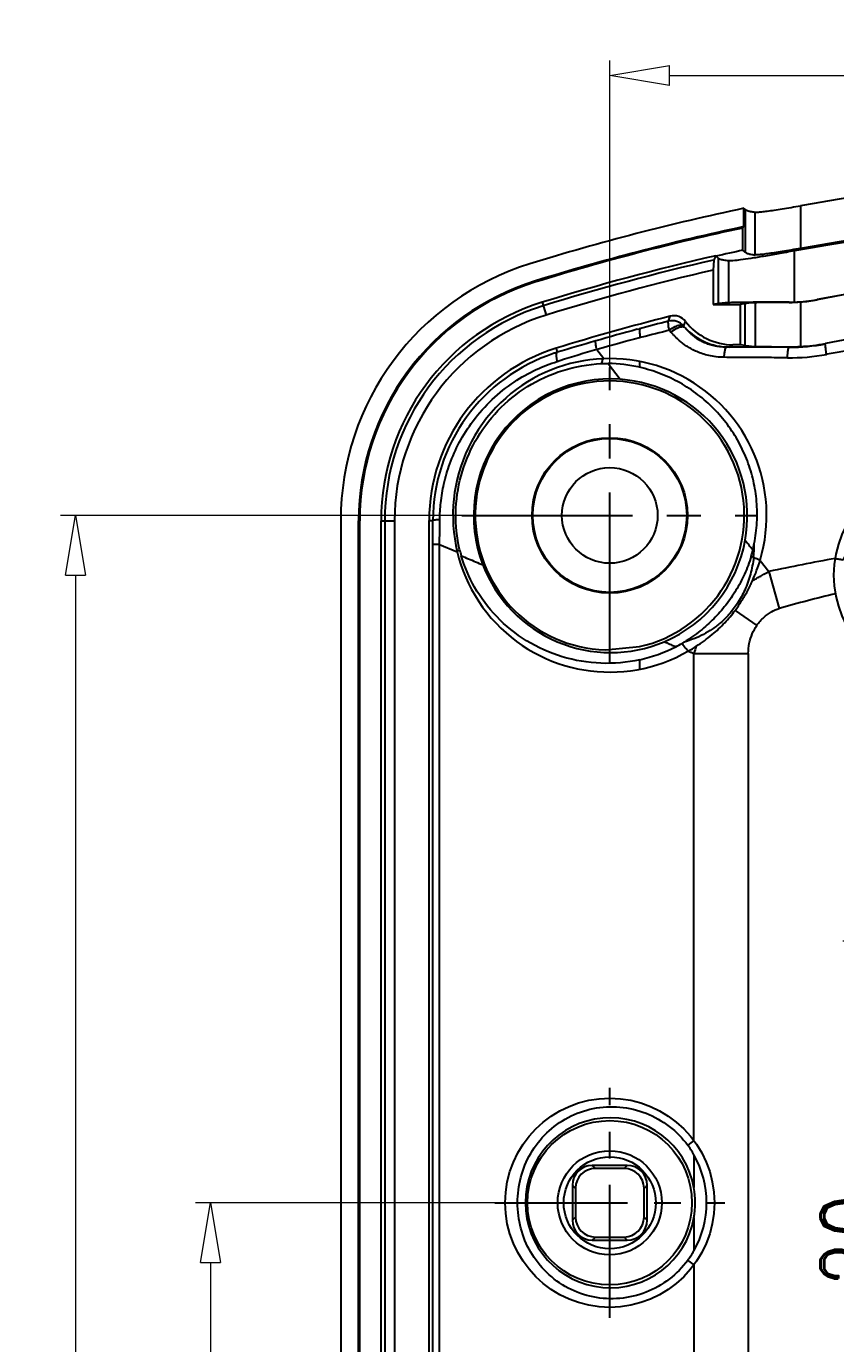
# Model space of a CAD drawing. Header units: millimetres. Extents: x 4688 to 5146, y 1130 to 1448.
# Drawn here: x 4951.2 to 4978.27, y 1354.58 to 1398.66 of the extents above; entities that cross this region are included whole.
import ezdxf

# ---------------------------------------------------------------- set-up
doc = ezdxf.new("R2010")
doc.units = ezdxf.units.MM
doc.linetypes.add('CENTER', pattern=[50.8, 31.75, -6.35, 6.35, -6.35])
doc.layers.add('dim', color=82, linetype='Continuous', lineweight=9)
doc.styles.add('ROMAND', font='romand.shx', dxfattribs={"width": 0.75, "bigfont": 'gbcbig.shx'})
doc.dimstyles.new('YanXiu', dxfattribs={"dimtxt": 2.5, "dimasz": 2.2, "dimexe": 1, "dimexo": 0, "dimgap": 0.66, "dimtad": 0, "dimzin": 9, "dimdsep": 46, "dimtxsty": 'ROMAND', "dimblk": 'CLOSEDBLANK', "dimcen": 0, "dimclrd": 3, "dimclre": 3, "dimclrt": 7, "dimazin": 2, "dimtfac": 1, "dimtofl": 0, "dimtmove": 0, "dimatfit": 3, "dimldrblk": 'CLOSEDBLANK', "dimfxl": 1, "dimlwd": 5, "dimlwe": 5, "dimarcsym": 0})

# ---------------------------------------------------------------- blocks, each defined once
blk = doc.blocks.new('_ClosedBlank')
at = {"color": 0, "linetype": 'ByBlock', "lineweight": -2}
for p, q in [((-1, 0.167), (0, 0)), ((-1, 0.167), (-1, -0.167)), ((0, 0), (-1, -0.167))]:
    blk.add_line(p, q, dxfattribs=at)
blk = doc.blocks.new('*D23')
at = {"layer": 'Defpoints', "color": 0, "transparency": 16777216}
for p in [(4966.867, 1359.298), (4957.364, 1269.298), (4966.867, 1269.298)]:
    blk.add_point(p, dxfattribs=at)
at = {"layer": 'dim', "color": 3, "lineweight": 5, "transparency": 16777216}
for p, q in [((4966.867, 1359.298), (4956.864, 1359.298)), ((4957.364, 1357.298), (4957.364, 1316.316)), ((4957.364, 1271.298), (4957.364, 1312.281)), ((4966.867, 1269.298), (4956.864, 1269.298))]:
    blk.add_line(p, q, dxfattribs=at)
at = {"layer": 'dim', "color": 3, "lineweight": 5, "transparency": 16777216, "xscale": 2, "yscale": 2, "zscale": 2}
for p, rotation in [((4957.364, 1359.298), 90), ((4957.364, 1269.298), 270)]:
    blk.add_blockref('_ClosedBlank', p, dxfattribs=dict(at, rotation=rotation))
at = {"layer": 'dim', "color": 7, "transparency": 16777216, "insert": (4957.364, 1314.298), "char_height": 2.5, "attachment_point": 5, "rotation": 90, "style": 'ROMAND'}
blk.add_mtext('90', dxfattribs=at)
blk = doc.blocks.new('*D24')
at = {"layer": 'Defpoints', "color": 0, "transparency": 16777216}
for p in [(4952.843, 1382.298), (4965.767, 1382.298), (4965.767, 1246.298)]:
    blk.add_point(p, dxfattribs=at)
at = {"layer": 'dim', "color": 3, "lineweight": 5, "transparency": 16777216}
for p, q in [((4965.767, 1382.298), (4952.343, 1382.298)), ((4952.843, 1380.298), (4952.843, 1317.075)), ((4952.843, 1248.298), (4952.843, 1311.522)), ((4965.767, 1246.298), (4952.343, 1246.298))]:
    blk.add_line(p, q, dxfattribs=at)
at = {"layer": 'dim', "color": 3, "lineweight": 5, "transparency": 16777216, "xscale": 2, "yscale": 2, "zscale": 2}
for p, rotation in [((4952.843, 1382.298), 90), ((4952.843, 1246.298), 270)]:
    blk.add_blockref('_ClosedBlank', p, dxfattribs=dict(at, rotation=rotation))
at = {"layer": 'dim', "color": 7, "transparency": 16777216, "insert": (4952.843, 1314.298), "char_height": 2.5, "attachment_point": 5, "rotation": 90, "style": 'ROMAND'}
blk.add_mtext('136', dxfattribs=at)
blk = doc.blocks.new('*D27')
at = {"layer": 'Defpoints', "color": 0, "transparency": 16777216}
for p in [(4979.017, 1368.048), (4981.85, 1368.048), (4984.638, 1348.048)]:
    blk.add_point(p, dxfattribs=at)
at = {"layer": 'dim', "color": 3, "lineweight": 5, "transparency": 16777216}
for p, q in [((4981.85, 1368.048), (4978.518, 1368.048)), ((4979.017, 1366.048), (4979.017, 1360.066)), ((4979.017, 1350.048), (4979.017, 1356.031)), ((4984.638, 1348.048), (4978.518, 1348.048))]:
    blk.add_line(p, q, dxfattribs=at)
at = {"layer": 'dim', "color": 3, "lineweight": 5, "transparency": 16777216, "xscale": 2, "yscale": 2, "zscale": 2}
for p, rotation in [((4979.017, 1368.048), 90), ((4979.017, 1348.048), 270)]:
    blk.add_blockref('_ClosedBlank', p, dxfattribs=dict(at, rotation=rotation))
at = {"layer": 'dim', "color": 7, "transparency": 16777216, "insert": (4979.017, 1358.048), "char_height": 2.5, "attachment_point": 5, "rotation": 90, "style": 'ROMAND'}
blk.add_mtext('20', dxfattribs=at)
blk = doc.blocks.new('*D30')
at = {"layer": 'Defpoints', "color": 0, "transparency": 16777216}
for p in [(5012.717, 1397.024), (4970.717, 1387.248), (5012.717, 1387.248)]:
    blk.add_point(p, dxfattribs=at)
at = {"layer": 'dim', "color": 3, "lineweight": 5, "transparency": 16777216}
for p, q in [((4970.717, 1387.248), (4970.717, 1397.523)), ((5012.717, 1387.248), (5012.717, 1397.523)), ((4972.717, 1397.024), (4989.7, 1397.024)), ((5010.717, 1397.024), (4993.735, 1397.024))]:
    blk.add_line(p, q, dxfattribs=at)
at = {"layer": 'dim', "color": 3, "lineweight": 5, "transparency": 16777216, "xscale": 2, "yscale": 2, "zscale": 2, "rotation": 180}
blk.add_blockref('_ClosedBlank', (4970.717, 1397.024), dxfattribs=at)
at = {"layer": 'dim', "color": 3, "lineweight": 5, "transparency": 16777216, "xscale": 2, "yscale": 2, "zscale": 2}
blk.add_blockref('_ClosedBlank', (5012.717, 1397.024), dxfattribs=at)
at = {"layer": 'dim', "color": 7, "transparency": 16777216, "insert": (4991.717, 1397.024), "char_height": 2.5, "attachment_point": 5, "style": 'ROMAND'}
blk.add_mtext('42', dxfattribs=at)

msp = doc.modelspace()

# ---------------------------------------------------------------- linework, layer by layer
at = {"color": 7, "linetype": 'Continuous'}
for p, q in [((4975.204, 1391.962), (4975.204, 1392.576)), ((4975.204, 1392.576), (4975.251, 1392.537)), ((4975.251, 1392.537), (4975.251, 1391.104)), ((4977.098, 1392.662), (4977.098, 1391.235)), ((4975.577, 1391.017), (4975.577, 1392.449)), ((4975.204, 1391.962), (4975.167, 1391.917)), ((4975.167, 1391.172), (4975.167, 1391.917)), ((4974.193, 1390.845), (4974.177, 1390.507)), ((4974.353, 1389.388), (4974.353, 1390.903)), ((4974.69, 1390.816), (4974.69, 1389.415)), ((4975.251, 1391.104), (4975.167, 1391.172)), ((4976.896, 1389.438), (4976.896, 1391.15)), ((4974.177, 1390.507), (4974.177, 1389.359)), ((4968.233, 1390.146), (4968.244, 1390.111)), ((4968.455, 1389.43), (4968.587, 1389.001)), ((4976.721, 1389.426), (4976.721, 1389.435)), ((4977.098, 1389.441), (4977.098, 1387.952)), ((4977.655, 1389.515), (4977.654, 1389.523)), ((4974.353, 1389.388), (4974.177, 1389.359)), ((4974.177, 1389.359), (4975.078, 1389.359)), ((4975.251, 1389.388), (4975.078, 1389.359)), ((4975.078, 1389.359), (4975.078, 1388.009)), ((4975.251, 1387.98), (4975.251, 1389.388)), ((4975.577, 1389.413), (4975.577, 1387.955)), ((4971.639, 1388.526), (4971.717, 1388.547)), ((4972.68, 1388.798), (4972.736, 1388.966)), ((4971.792, 1388.26), (4971.717, 1388.24)), ((4968.921, 1387.89), (4968.962, 1387.757)), ((4970.281, 1387.849), (4970.328, 1387.863)), ((4970.281, 1387.849), (4970.513, 1387.544)), ((4976.721, 1387.926), (4974.621, 1387.929)), ((4975.078, 1388.009), (4974.838, 1388.009)), ((4975.251, 1387.98), (4975.078, 1388.009)), ((4976.721, 1387.942), (4976.721, 1387.926)), ((4977.929, 1388.051), (4977.931, 1388.038)), ((4977.992, 1387.692), (4977.969, 1387.688)), ((4968.96, 1387.449), (4969.049, 1387.477)), ((4970.661, 1387.38), (4971.064, 1386.853)), ((4971.717, 1387.452), (4971.717, 1387.254)), ((4961.717, 1382.131), (4961.717, 1246.466)), ((4962.317, 1246.475), (4962.317, 1382.122)), ((4962.317, 1382.122), (4962.354, 1382.122)), ((4962.354, 1246.475), (4962.354, 1382.122)), ((4963.067, 1246.475), (4963.067, 1382.122)), ((4963.067, 1382.122), (4963.516, 1382.122)), ((4963.19, 1382.122), (4963.19, 1246.475)), ((4963.516, 1382.122), (4963.516, 1246.475)), ((4964.675, 1246.466), (4964.675, 1382.131)), ((4964.675, 1382.131), (4964.802, 1382.131)), ((4964.803, 1381.328), (4964.802, 1382.131)), ((4964.803, 1247.269), (4964.803, 1381.328)), ((4965.025, 1381.328), (4964.803, 1381.328)), ((4965.025, 1247.269), (4965.025, 1381.328)), ((4965.025, 1381.328), (4965.611, 1381.076)), ((4965.611, 1381.076), (4965.695, 1381.158)), ((4975.53, 1380.891), (4975.446, 1380.928)), ((4975.747, 1380.795), (4976.043, 1380.421)), ((4976.043, 1380.421), (4976.388, 1379.186)), ((4974.912, 1379.121), (4975.637, 1378.619)), ((4970.572, 1377.801), (4971.717, 1377.911)), ((4973.532, 1361.379), (4973.532, 1377.679)), ((4973.532, 1377.679), (4975.351, 1377.679)), ((4975.351, 1377.678), (4975.351, 1250.918)), ((4971.717, 1377.47), (4971.717, 1377.145)), ((4973.532, 1361.379), (4973.324, 1361.226)), ((4973.532, 1360.907), (4973.532, 1359.804)), ((4970.132, 1360.548), (4970.235, 1360.445)), ((4971.303, 1360.548), (4970.132, 1360.548)), ((4971.2, 1360.445), (4970.235, 1360.445)), ((4971.303, 1360.548), (4971.2, 1360.445)), ((4969.467, 1359.884), (4969.467, 1358.713)), ((4969.467, 1359.884), (4969.57, 1359.781)), ((4969.57, 1359.781), (4969.57, 1358.816)), ((4971.967, 1359.884), (4971.864, 1359.781)), ((4971.864, 1358.816), (4971.864, 1359.781)), ((4971.967, 1358.713), (4971.967, 1359.884)), ((4969.467, 1358.713), (4969.57, 1358.816)), ((4971.967, 1358.713), (4971.864, 1358.816)), ((4973.532, 1358.792), (4973.532, 1357.69)), ((4970.132, 1358.048), (4970.235, 1358.152)), ((4970.235, 1358.152), (4971.2, 1358.152)), ((4971.303, 1358.048), (4971.2, 1358.152)), ((4970.132, 1358.048), (4971.303, 1358.048)), ((4973.324, 1357.371), (4973.532, 1357.218)), ((4973.532, 1357.218), (4973.532, 1271.379))]:
    msp.add_line(p, q, dxfattribs=at)
at = {"color": 1, "linetype": 'CENTER', "ltscale": 0.18}
for p, q in [((4970.717, 1377.348), (4970.717, 1387.248)), ((4965.767, 1382.298), (4975.667, 1382.298))]:
    msp.add_line(p, q, dxfattribs=at)
at = {"color": 1, "linetype": 'CENTER', "ltscale": 0.14}
for p, q in [((4970.717, 1355.448), (4970.717, 1363.148)), ((4966.867, 1359.298), (4974.567, 1359.298))]:
    msp.add_line(p, q, dxfattribs=at)
at = {"color": 7, "linetype": 'Continuous'}
for centre, radius in [((4970.717, 1382.298), 2.6), ((4970.717, 1382.298), 2.574), ((4970.717, 1382.298), 1.6), ((4981.717, 1380.298), 3.5), ((4970.717, 1359.298), 3.5), ((4970.717, 1359.298), 2.75), ((4970.717, 1359.298), 1.741), ((4970.717, 1359.298), 1.539)]:
    msp.add_circle(centre, radius, dxfattribs=at)
for centre, radius, start, end in [((4991.717, 1308.8), 85.126, 80.11124, 99.88876), ((4991.717, 1314.298), 80, 101.91245, 107.21133), ((4991.717, 1309), 83.524, 79.91963, 100.08037), ((4991.717, 1309.085), 83.392, 79.7622, 100.2378), ((4991.717, 1314.298), 79.4, 102.0038, 107.20399), ((4991.717, 1314.298), 79.363, 102.03651, 107.20399), ((4991.717, 1314.298), 78.65, 102.82104, 107.20399), ((4991.717, 1314.298), 78.527, 102.89509, 107.20399), ((4991.717, 1314.298), 78.635, 102.14973, 102.82104), ((4991.717, 1315.069), 75.771, 79.30352, 100.69648), ((4991.717, 1315.079), 75.753, 79.30202, 100.69798), ((4970.702, 1382.133), 8.985, 107.1977, 180.0136), ((4991.717, 1314.298), 78.201, 102.96158, 107.20399), ((4970.717, 1382.122), 8.4, 107.204, 180), ((4970.717, 1382.122), 8.363, 107.204, 180), ((4970.717, 1382.122), 7.65, 107.204, 180), ((4976.701, 1394.647), 5.221, 270.2253, 274.3622), ((4976.708, 1394.597), 5.162, 270.1485, 272.082), ((4976.711, 1394.513), 5.078, 272.0822, 280.6967), ((4976.711, 1394.513), 5.086, 274.3648, 280.6983), ((4970.717, 1382.122), 7.527, 107.204, 180), ((4970.717, 1382.122), 7.201, 107.204, 180), ((4972.86, 1388.481), 0.5, 37.6772, 104.2638), ((4991.717, 1313.531), 75.785, 90.10643, 100.48295), ((4991.717, 1314.298), 77.042, 104.26287, 107.21133), ((4991.71, 1313.759), 77.414, 104.23033, 104.96695), ((4972.804, 1388.313), 0.5, 40.4403, 104.3219), ((4973.504, 1387.535), 1.161, 118.3081, 129.583), ((4954.01, 1397.813), 21.257, 334.4269, 334.8708), ((4974.707, 1389.909), 1.983, 219.8784, 221.7829), ((4974.707, 1389.934), 2, 222.3143, 269.9909), ((4974.838, 1390.009), 2, 217.6798, 270.0019), ((4991.717, 1312.193), 76.736, 79.67876, 100.30386), ((4993.771, 1306.612), 84.852, 106.09215, 107.00006), ((4991.705, 1313.778), 77.395, 105.02655, 106.09339), ((4991.307, 1313.425), 77.338, 104.67304, 105.73971), ((4991.516, 1312.648), 78.142, 103.92637, 104.62081), ((4974.668, 1390.138), 2.558, 220.0283, 221.9026), ((4970.704, 1382.132), 6.028, 107.2038, 180.0075), ((4970.682, 1382.134), 5.879, 108.0907, 180.0357), ((4970.688, 1382.117), 5.898, 107.019, 108.102), ((4996.566, 1298.732), 92.913, 106.43325, 107.22719), ((4971.733, 1393.33), 6.161, 298.8548, 300.2641), ((4976.708, 1394.613), 7.04, 269.6112, 280.3207), ((4976.729, 1394.486), 6.559, 269.9302, 280.5587), ((4976.746, 1394.297), 6.355, 269.7759, 273.1725), ((4976.735, 1394.503), 6.562, 273.1714, 280.4828), ((4970.718, 1382.302), 5.246, 343.3636, 300.1114), ((4970.601, 1382.383), 4.998, 77.0922, 89.3151), ((4970.737, 1382.293), 4.572, 85.8867, 201.1461), ((4970.717, 1382.298), 4.5, 282.8396, 268.1482), ((4970.736, 1382.282), 4.583, 349.7476, 85.871), ((4629.192, 1384.136), 335.845, 359.52095, 359.66158), ((4970.764, 1382.409), 5.222, 193.8614, 196.2305), ((4970.748, 1382.277), 4.57, 293.0246, 349.7801), ((5017.505, 1414.605), 53.703, 218.1027, 218.3242), ((4936.549, 1350.618), 49.487, 38.0802, 38.3203), ((4968.692, 1382.818), 7.014, 344.3638, 346.1566), ((4970.54, 1382.363), 5.11, 346.1502, 348.6848), ((4971.081, 1381.326), 4.47, 354.4129, 0.4406), ((4970.746, 1382.285), 4.578, 201.0481, 293.0098), ((4970.731, 1382.294), 5.235, 335.3848, 343.3637), ((4991.439, 1308.214), 73.83, 100.28095, 102.03649), ((4991.465, 1325.373), 55.886, 103.6548, 105.6517), ((4969.936, 1383.735), 6.553, 297.1591, 299.1969), ((4970.574, 1382.37), 5.051, 300.4278, 301.3884), ((4970.624, 1382.4), 5.05, 282.5146, 297.1297), ((4970.736, 1382.265), 5.211, 300.1145, 303.4729), ((4977.629, 1376.457), 4.276, 160.0164, 163.3896), ((4970.736, 1359.302), 2.841, 10.1913, 180.0675), ((4970.869, 1359.4), 3.059, 29.5162, 36.645), ((4970.684, 1359.298), 3.27, 330.5393, 29.4609), ((4970.73, 1359.298), 2.847, 349.7634, 10.2366), ((4970.736, 1359.295), 2.841, 179.9325, 349.8087), ((4970.88, 1359.19), 3.046, 323.3403, 330.4998)]:
    msp.add_arc(centre, radius, start, end, dxfattribs=at)
for centre, major_axis, ratio, start_param, end_param in [((4977.548, 1389.411), (2.9, 0), 0.008727, 1.859762, 2.971826), ((4977.548, 1389.411), (2, 0), 0.008727, 1.996754, 2.971826), ((5000.217, 1389.377), (25.9, 0), 0.008727, 2.971826, 3.089233), ((5000.217, 1389.377), (25, 0), 0.008727, 2.971826, 3.089233), ((5000.217, 1387.992), (25, 0), 0.008727, -3.089233, -2.971826), ((4977.548, 1387.958), (2, 0), 0.008727, -2.971826, -1.996754), ((4970.132, 1359.884), (0.47, -0.47), 0.999695, 2.356347, 3.926839), ((4970.235, 1359.781), (0.47, -0.47), 0.999695, 2.356347, 3.926839), ((4971.199, 1359.781), (0.47, 0.47), 0.999695, -0.785246, 0.785246), ((4971.303, 1359.884), (0.47, 0.47), 0.999695, -0.785246, 0.785246), ((4970.132, 1358.713), (0.47, 0.47), 0.999695, -3.926839, -2.356347), ((4970.235, 1358.816), (0.47, 0.47), 0.999695, -3.926839, -2.356347), ((4971.199, 1358.816), (0.47, -0.47), 0.999695, -0.785246, 0.785246), ((4971.303, 1358.713), (0.47, -0.47), 0.999695, -0.785246, 0.785246)]:
    msp.add_ellipse(centre, major_axis=major_axis, ratio=ratio, start_param=start_param, end_param=end_param, dxfattribs=at)
for points, start_tangent, end_tangent in [([(4975.251, 1392.537), (4975.322, 1392.499)], (0.776513, -0.630101), (0.937417, -0.348209)), ([(4975.577, 1392.449), (4975.661, 1392.449), (4975.799, 1392.461), (4975.986, 1392.483), (4976.217, 1392.516), (4976.484, 1392.558), (4976.78, 1392.607), (4977.098, 1392.662)], (0.994465, -0.105068), (0.985155, 0.171664)), ([(4975.322, 1392.499), (4975.43, 1392.47), (4975.577, 1392.449)], (0.937417, -0.348209), (0.994465, -0.105068)), ([(4977.098, 1391.235), (4976.779, 1391.179), (4976.482, 1391.129), (4976.215, 1391.087), (4975.985, 1391.053), (4975.798, 1391.029), (4975.661, 1391.017), (4975.577, 1391.017)], (-0.984575, -0.174961), (-0.994834, 0.101511)), ([(4974.265, 1390.98), (4974.241, 1390.94), (4974.217, 1390.893), (4974.193, 1390.845)], (-0.458247, -0.888825), (-0.457894, -0.889007)), ([(4974.265, 1390.98), (4974.309, 1390.938), (4974.353, 1390.903)], (0.781642, -0.623727), (0.781367, -0.624072)), ([(4974.69, 1390.816), (4974.538, 1390.836), (4974.426, 1390.865), (4974.353, 1390.903)], (-0.995914, 0.09031), (-0.781367, 0.624072)), ([(4976.896, 1391.15), (4976.352, 1391.053), (4975.859, 1390.967), (4975.432, 1390.898), (4975.088, 1390.848), (4974.837, 1390.82), (4974.69, 1390.816)], (-0.98409, -0.177669), (-0.995914, 0.09031)), ([(4975.251, 1391.104), (4975.322, 1391.067), (4975.43, 1391.038), (4975.577, 1391.017)], (0.777695, -0.628641), (0.994834, -0.101511)), ([(4971.717, 1388.547), (4971.717, 1388.508), (4971.717, 1388.401), (4971.717, 1388.24)], (0.074589, -0.997214), (-0.005563, -0.999985)), ([(4972.709, 1388.493), (4972.681, 1388.648), (4972.671, 1388.755), (4972.68, 1388.798)], (-0.202376, 0.979308), (0.914804, 0.403898)), ([(4972.709, 1388.493), (4972.905, 1388.616), (4973.077, 1388.669), (4973.185, 1388.638)], (0.751562, 0.659662), (0.684314, -0.729188)), ([(4972.953, 1388.557), (4973.121, 1388.614), (4973.228, 1388.588)], (0.880188, 0.474626), (0.703111, -0.711081)), ([(4974.621, 1387.929), (4974.404, 1387.941), (4974.209, 1387.973), (4974.038, 1388.02), (4973.888, 1388.076), (4973.758, 1388.139), (4973.645, 1388.206), (4973.548, 1388.275), (4973.465, 1388.344), (4973.394, 1388.41), (4973.332, 1388.472), (4973.278, 1388.532), (4973.228, 1388.588)], (-0.999999, 0.001169), (-0.662092, 0.749423)), ([(4970.281, 1387.849), (4970.252, 1387.997), (4970.241, 1388.098), (4970.251, 1388.14)], (-0.224208, 0.974541), (0.90729, 0.420505)), ([(4974.545, 1387.589), (4974.274, 1387.606), (4974.031, 1387.648), (4973.815, 1387.708), (4973.626, 1387.781), (4973.46, 1387.861), (4973.316, 1387.946), (4973.189, 1388.034), (4973.079, 1388.121), (4972.984, 1388.204), (4972.902, 1388.284), (4972.829, 1388.359), (4972.764, 1388.43)], (-0.999972, 0.007541), (-0.667838, 0.744307)), ([(4968.96, 1387.449), (4968.937, 1387.602), (4968.937, 1387.709), (4968.962, 1387.757)], (-0.202331, 0.979317), (0.927483, 0.373865)), ([(4974.545, 1387.589), (4974.562, 1387.765), (4974.589, 1387.886), (4974.621, 1387.929)], (0.055142, 0.998479), (0.998562, 0.053606)), ([(4974.706, 1387.934), (4974.695, 1387.933), (4974.667, 1387.931), (4974.621, 1387.929)], (-0.874688, -0.484686), (-0.999518, -0.031054)), ([(4976.66, 1387.574), (4976.673, 1387.756), (4976.695, 1387.881), (4976.721, 1387.926)], (0.041041, 0.999157), (0.997777, 0.066642)), ([(4977.969, 1387.688), (4977.941, 1387.867), (4977.928, 1387.991), (4977.931, 1388.038)], (-0.165417, 0.986224), (0.944795, 0.327662)), ([(4965.031, 1382.152), (4965.064, 1382.724), (4965.168, 1383.349), (4965.367, 1384.023), (4965.684, 1384.735), (4966.149, 1385.466), (4966.788, 1386.179), (4967.52, 1386.762), (4968.259, 1387.178), (4968.96, 1387.449)], (0.006009, 0.999982), (0.95475, 0.29741)), ([(4965.695, 1381.158), (4965.566, 1382.385), (4965.745, 1383.626), (4966.22, 1384.782), (4966.978, 1385.805), (4967.963, 1386.607), (4969.142, 1387.149), (4970.432, 1387.378)], (-0.224333, 0.974513), (0.998813, 0.048719)), ([(4970.513, 1387.545), (4970.464, 1387.488), (4970.453, 1387.433), (4970.432, 1387.378)], (-0.770875, -0.636986), (-0.410526, -0.911849)), ([(4970.432, 1387.378), (4970.508, 1387.38), (4970.584, 1387.38), (4970.66, 1387.38)], (0.999609, 0.027947), (0.999928, -0.011962)), ([(4975.551, 1381.361), (4975.64, 1382.059), (4975.629, 1382.765), (4975.521, 1383.456), (4975.319, 1384.121), (4975.029, 1384.75), (4974.654, 1385.336), (4974.197, 1385.869), (4973.665, 1386.339), (4973.067, 1386.733), (4972.413, 1387.041), (4971.717, 1387.254)], (0.196128, 0.980578), (-0.974744, 0.223323)), ([(4976.66, 1387.574), (4975.946, 1387.579), (4975.241, 1387.584), (4974.545, 1387.589)], (-0.999978, 0.006672), (-0.999972, 0.007532)), ([(4965.031, 1382.152), (4964.911, 1382.146), (4964.832, 1382.139), (4964.802, 1382.131)], (-0.999424, -0.03395), (-0.322334, -0.946626)), ([(4971.718, 1377.47), (4970.422, 1377.352), (4969.127, 1377.569), (4967.937, 1378.104), (4966.935, 1378.911), (4966.196, 1379.9), (4965.751, 1380.949)], (-0.976215, -0.216804), (-0.279584, 0.960121)), ([(4965.751, 1380.949), (4965.989, 1380.848), (4966.23, 1380.745), (4966.472, 1380.643)], (0.920326, -0.391153), (0.920089, -0.39171)), ([(4975.446, 1380.928), (4975.343, 1380.627), (4975.224, 1380.337), (4975.089, 1380.058), (4974.939, 1379.792), (4974.774, 1379.537), (4974.595, 1379.294), (4974.401, 1379.061), (4974.195, 1378.841), (4973.978, 1378.634), (4973.744, 1378.436), (4973.488, 1378.245), (4973.205, 1378.059)], (-0.296614, -0.954997), (-0.853661, -0.520829)), ([(4975.53, 1380.891), (4975.42, 1380.328), (4975.23, 1379.8), (4974.98, 1379.344), (4974.705, 1378.984), (4974.426, 1378.708), (4974.144, 1378.492), (4973.849, 1378.317), (4973.534, 1378.173), (4973.205, 1378.059)], (-0.11938, -0.992849), (-0.960186, -0.279362)), ([(4975.747, 1380.794), (4975.676, 1380.829), (4975.603, 1380.859), (4975.53, 1380.891)], (-0.915044, 0.403355), (-0.916549, 0.399923)), ([(4978.262, 1380.858), (4978.31, 1380.851), (4978.361, 1380.842), (4978.411, 1380.834), (4978.462, 1380.826), (4978.519, 1380.817), (4978.577, 1380.915)], (0.987123, -0.159962), (0.38198, 0.924171)), ([(4975.491, 1380.113), (4975.609, 1380.182), (4975.735, 1380.252), (4975.875, 1380.328), (4976.043, 1380.421)], (0.85883, 0.51226), (0.866101, 0.49987)), ([(4974.912, 1379.121), (4975.127, 1379.435), (4975.32, 1379.767), (4975.491, 1380.113)], (0.5973, 0.802018), (0.416356, 0.909201)), ([(4973.611, 1377.918), (4974.139, 1378.309), (4974.566, 1378.709), (4974.912, 1379.121)], (0.834252, 0.551384), (0.597279, 0.802033)), ([(4975.637, 1378.619), (4975.869, 1378.883), (4976.125, 1379.071), (4976.388, 1379.186)], (0.569188, 0.822207), (0.96287, 0.269966)), ([(4975.351, 1377.678), (4975.385, 1378.017), (4975.485, 1378.341), (4975.637, 1378.619)], (0.000153, 1), (0.569212, 0.822191)), ([(4972.535, 1378.071), (4972.666, 1378.016), (4972.796, 1377.961), (4972.927, 1377.905)], (0.920454, -0.390852), (0.920345, -0.391107)), ([(4973.351, 1377.757), (4973.271, 1377.839), (4973.203, 1377.928), (4973.132, 1378.015)], (-0.638541, 0.769588), (-0.63273, 0.774373)), ([(4973.351, 1377.757), (4973.441, 1377.718), (4973.532, 1377.679)], (0.91876, -0.394817), (0.918793, -0.394739)), ([(4968.609, 1361.634), (4969.326, 1362.153), (4970.164, 1362.45), (4971.058, 1362.498), (4971.93, 1362.292), (4972.707, 1361.852), (4973.324, 1361.226)], (0.718934, 0.695079), (0.597304, -0.802015)), ([(4973.324, 1357.371), (4972.707, 1356.745), (4971.93, 1356.305), (4971.058, 1356.099), (4970.164, 1356.147), (4969.326, 1356.444), (4968.609, 1356.963), (4968.073, 1357.648), (4967.743, 1358.448), (4967.633, 1359.299), (4967.743, 1360.149), (4968.073, 1360.949), (4968.609, 1361.634)], (-0.597304, -0.802015), (0.718934, 0.695079))]:
    msp.add_spline(points, degree=3, dxfattribs=dict(at, start_tangent=start_tangent, end_tangent=end_tangent))

# ---------------------------------------------------------------- dimensions: what is measured, and where the dimension line sits
at = {"layer": 'dim'}
dim = msp.add_linear_dim(base=(5012.717, 1397.024), p1=(4970.717, 1387.248), p2=(5012.717, 1387.248), dimstyle='YanXiu', override={"dimasz": 2, "dimexe": 0.49975, "dimgap": 0.49975, "dimzin": 8}, dxfattribs=at)
dim.commit()
dim.dimension.update_dxf_attribs({"geometry": '*D30', "text_midpoint": (4991.717, 1397.024)})
for base, p1, p2, override, picture, middle in [((4952.843, 1382.298), (4965.767, 1246.298), (4965.767, 1382.298), {"dimasz": 2, "dimexe": 0.49975, "dimgap": 0.49975, "dimzin": 8}, '*D24', (4952.843, 1314.298)), ((4979.017, 1368.048), (4984.638, 1348.048), (4981.85, 1368.048), {"dimasz": 2, "dimexe": 0.49975, "dimgap": 0.49975, "dimzin": 8, "dimtmove": 1}, '*D27', (4979.017, 1358.048)), ((4957.364, 1269.298), (4966.867, 1359.298), (4966.867, 1269.298), {"dimasz": 2, "dimexe": 0.49975, "dimgap": 0.49975, "dimzin": 8}, '*D23', (4957.364, 1314.298))]:
    dim = msp.add_linear_dim(base=base, p1=p1, p2=p2, angle=90, dimstyle='YanXiu', override=override, dxfattribs=at)
    dim.commit()
    dim.dimension.update_dxf_attribs({"geometry": picture, "text_midpoint": middle})

doc.saveas('drawing.dxf')
